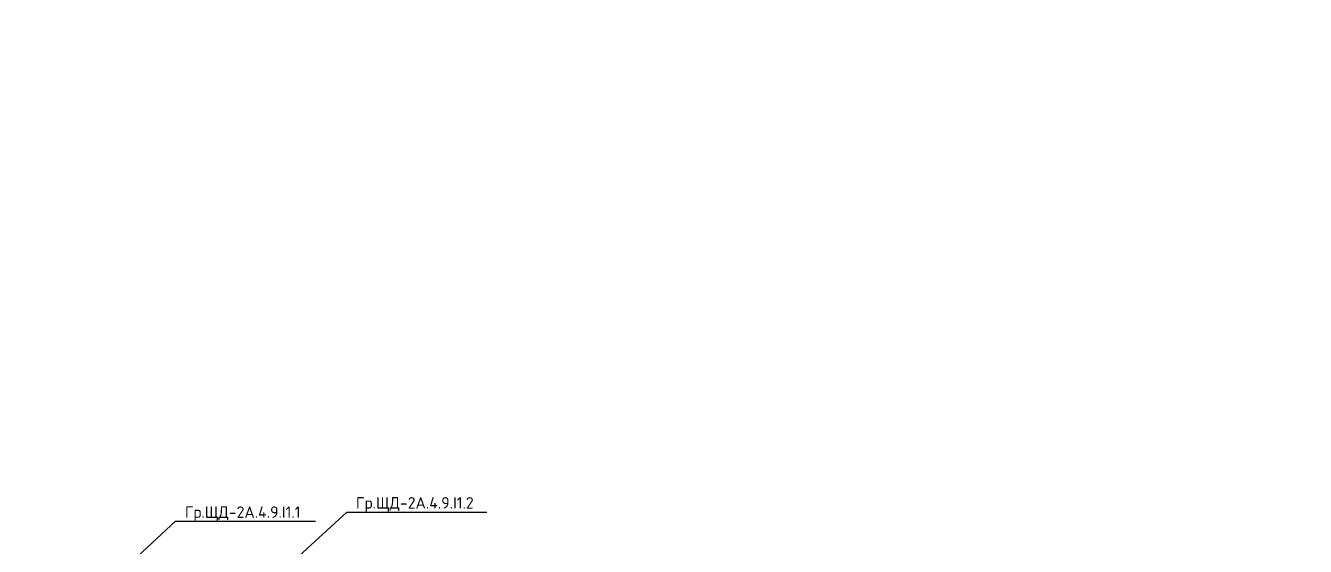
# Model space of a CAD drawing. Header units: millimetres. Extents: x -500444 to 437433, y -1435259 to 1593622.
# Drawn here: x -285917 to -258006, y -1376440 to -1365088 of the extents above; entities that cross this region are included whole.
import ezdxf
from ezdxf import colors
from ezdxf.entities.mleader import LeaderData, LeaderLine
from ezdxf.math import Vec2, Vec3

# ---------------------------------------------------------------- set-up
doc = ezdxf.new("R2010")
doc.units = ezdxf.units.MM
doc.layers.add('_Гр.ЩД-2A.4.9.I1.1', color=6, linetype='Continuous', lineweight=50)
doc.layers.add('_Гр.ЩД-2A.4.9.I1.2', color=6, linetype='Continuous', lineweight=50)
doc.styles.add('ISOCPEUR', font='isocpeur.ttf', dxfattribs={"height": 250})

# ---------------------------------------------------------------- blocks, each defined once
blk = doc.blocks.new('_Dot')
at = {"color": 0, "linetype": 'ByBlock', "lineweight": -2}
blk.add_line((-0.5, 0), (-1, 0), dxfattribs=at)
at = {"color": 0, "linetype": 'ByBlock', "const_width": 0.5}
blk.add_lwpolyline([(-0.25, 0, 1), (0.25, 0, 1)], format="xyb", close=True, dxfattribs=at)

msp = doc.modelspace()

# ---------------------------------------------------------------- leaders
at = {"layer": '_Гр.ЩД-2A.4.9.I1.1'}
ml = msp.add_multileader_mtext('Standard', dxfattribs=at)
ml.set_content('Гр.ЩД-2A.4.9.I1.1', color=256, style='ISOCPEUR')
ml.set_leader_properties()
ml.set_arrow_properties(name='DOT')
ml.build(insert=Vec2(0, 0))
ml.multileader.update_dxf_attribs({"has_dogleg": 0, "text_left_attachment_type": 6, "text_right_attachment_type": 6, "arrow_head_size": 100})
ctx = ml.context
ctx.base_point, ctx.char_height, ctx.arrow_head_size, ctx.landing_gap_size, ctx.plane_origin = Vec3(-282644, -1375893), 250, 100, 200, Vec3(-197870, -1247621)
ctx.left_attachment, ctx.right_attachment = 6, 6
notes = []
notes.append((ctx, [(0, (1, 1, 0), (-282652, -1375893), (1, 0), 8, [(1, [(-283761, -1376922)], 0, [])])]))
ctx.mtext.insert, ctx.mtext.flow_direction = Vec3(-282444, -1375568), 5
at = {"layer": '_Гр.ЩД-2A.4.9.I1.2'}
ml = msp.add_multileader_mtext('Standard', dxfattribs=at)
ml.set_content('Гр.ЩД-2A.4.9.I1.2', color=256, style='ISOCPEUR')
ml.set_leader_properties()
ml.set_arrow_properties(name='DOT')
ml.build(insert=Vec2(0, 0))
ml.multileader.update_dxf_attribs({"has_dogleg": 0, "text_left_attachment_type": 6, "text_right_attachment_type": 6, "arrow_head_size": 100})
ctx = ml.context
ctx.base_point, ctx.char_height, ctx.arrow_head_size, ctx.landing_gap_size, ctx.plane_origin = Vec3(-278912, -1375691), 250, 100, 200, Vec3(-194138, -1247418)
ctx.left_attachment, ctx.right_attachment = 6, 6
notes.append((ctx, [(0, (1, 1, 0), (-278920, -1375691), (1, 0), 8, [(1, [(-280029, -1376719)], 0, [])])]))
ctx.mtext.insert, ctx.mtext.flow_direction = Vec3(-278712, -1375366), 5
for ctx, leaders in notes:
    for number, flags, end, landing, length, lines in leaders:
        leader = LeaderData()
        leader.index, (leader.has_last_leader_line, leader.has_dogleg_vector, leader.attachment_direction) = number, flags
        leader.last_leader_point, leader.dogleg_vector, leader.dogleg_length = Vec3(end), Vec3(landing), length
        for number, points, colour, breaks in lines:
            line = LeaderLine()
            line.index, line.vertices, line.color, line.breaks = number, Vec3.list(points), colors.encode_raw_color(colour), breaks
            leader.lines.append(line)
        ctx.leaders.append(leader)

doc.saveas('drawing.dxf')
